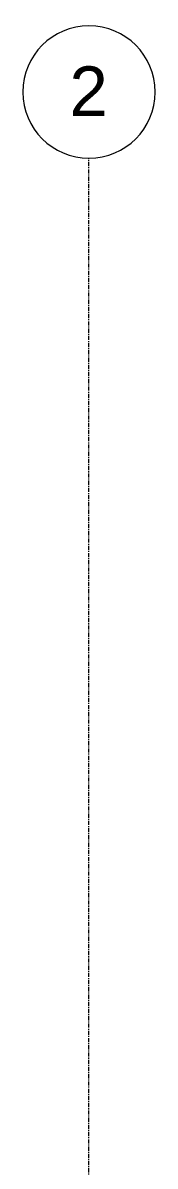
# Model space of a CAD drawing. Header units: inches. Extents: x -4058 to -1781, y 9814 to 12264.
# Drawn here: x -3162.3 to -3146.3, y 12125.7 to 12263.9 of the extents above; entities that cross this region are included whole.
import ezdxf

# ---------------------------------------------------------------- set-up
doc = ezdxf.new("R2010")
doc.units = ezdxf.units.IN
doc.header["$MEASUREMENT"] = 0
doc.linetypes.add('Grid Line 1_2_', pattern=[0.875, 0.5, -0.125, 0.125, -0.125])
doc.layers.add('S-GRID-1', color=1, linetype='Grid Line 1_2_', lineweight=9)
doc.layers.add('S-GRID-IDEN', color=1, linetype='Continuous', lineweight=9)
doc.styles.add('Arial', font='arial.ttf', dxfattribs={"height": 6})

# ---------------------------------------------------------------- blocks, each defined once
blk = doc.blocks.new('Grid - Grid Head - Circle-50561-UNITS PLANS - 3RD FLOOR')
at = {"layer": 'S-GRID-IDEN'}
for start, end in [(360, 180), (180, 360)]:
    blk.add_arc((0, 0), 0.25, start, end, dxfattribs=at)

msp = doc.modelspace()

# ---------------------------------------------------------------- linework, layer by layer
at = {"layer": 'S-GRID-1'}
msp.add_line((-3154.32374, 9814.0266), (-3154.32374, 12247.50061), dxfattribs=at)

# ---------------------------------------------------------------- block references
at = {"layer": 'S-GRID-IDEN', "xscale": 31.99999999999999, "yscale": 31.99999999999999, "zscale": 31.99999999999999}
msp.add_blockref('Grid - Grid Head - Circle-50561-UNITS PLANS - 3RD FLOOR', (-3154.32374, 12255.50061), dxfattribs=at)

# ---------------------------------------------------------------- texts
at = {"layer": 'S-GRID-IDEN', "insert": (-3156.70008, 12258.59659), "char_height": 6, "width": 5.656, "attachment_point": 1, "style": 'Arial'}
msp.add_mtext('2', dxfattribs=at)

doc.saveas('drawing.dxf')
